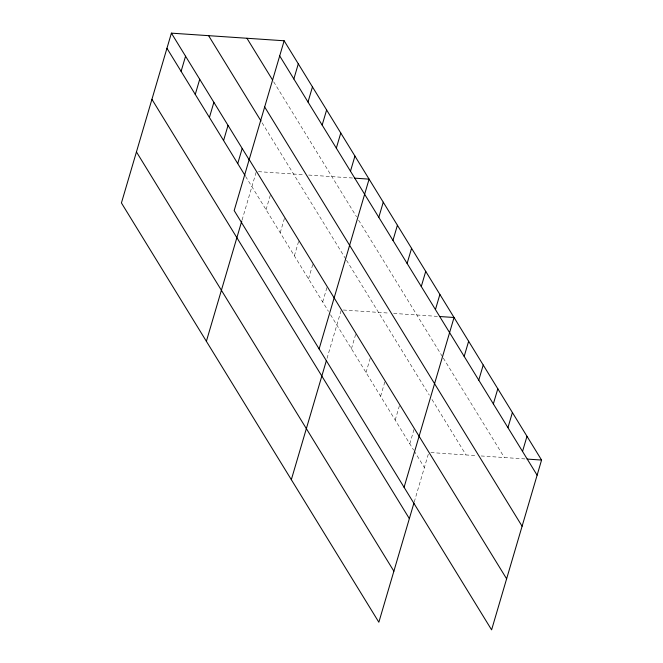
<?xml version="1.0" encoding="UTF-8"?>
<svg xmlns="http://www.w3.org/2000/svg" width="663" height="663" viewBox="0 0 663 663"><rect width="100%" height="100%" fill="white"/><g stroke="black" fill="none" stroke-linecap="round" stroke-linejoin="round"><path stroke-width="0.5" stroke-dasharray="3.31 2.49" d="M242.078 220.017L256.349 171.51M266.054 209.707L270.512 194.574M280.217 232.771L284.667 217.63M294.372 255.827L298.831 240.694M308.535 278.891L312.986 263.75M322.69 301.947L327.149 286.814M327.025 358.385L341.304 309.878M351.44 348.771L355.89 333.63M366.026 372.531L370.476 357.39M380.612 396.292L385.07 381.15M395.198 420.044L399.656 404.911M409.792 443.804L414.242 428.671M414.267 501.916L428.828 452.431M258.421 171.651L304.657 174.775M308.685 175.049L352.559 178.016M343.368 310.011L389.604 313.143M393.64 313.417L437.514 316.384M430.9 452.572L476.125 455.63M481.164 455.97L525.038 458.937M273.678 81.814L356.537 216.76M358.633 220.182L442.776 357.224M443.315 358.103L504.369 457.536M262.092 122.779L345.995 259.44M346.525 260.294L429.301 395.107M431.994 399.507L466.039 454.942M245.6 176.399L328.458 311.345M330.555 314.759L413.571 449.97M414.11 450.848L424.378 467.564"/><path stroke-width="0.99" d="M284.145 40.775L234.172 210.569L491.598 629.85L541.572 460.056L284.145 40.775L171.402 33.15L121.428 202.944L378.855 622.225L413.977 502.902M181.107 71.347L185.557 56.214M195.262 94.411L199.72 79.27M209.417 117.467L213.876 102.334M223.58 140.531L228.031 125.39M237.735 163.587L242.194 148.454M206.375 341.312L241.788 221.003M293.85 78.972L298.3 63.83M308.005 102.036L312.464 86.894M322.16 125.092L326.619 109.959M336.323 148.156L340.774 133.014M350.478 171.211L354.937 156.078M319.118 348.937L369.092 179.134L354.63 178.156M291.33 479.672L326.453 360.349M378.797 217.331L383.255 202.198M392.96 240.396L397.41 225.254M407.115 263.451L411.574 248.318M421.278 286.515L425.729 271.374M435.434 309.571L439.892 294.438M404.074 487.297L454.047 317.494L439.577 316.516M464.183 356.396L468.633 341.254M478.769 380.156L483.219 365.015M493.355 403.916L497.814 388.775M507.941 427.668L512.4 412.535M522.535 451.428L526.986 436.295M527.11 459.078L541.572 460.056M279.687 55.907L537.121 475.189M246.934 38.255L272.634 80.107M264.67 106.95L522.096 526.231M208.605 35.669L261.048 121.072M249.189 159.534L506.623 578.816M171.402 33.15L249.537 160.413M166.943 48.283L245.078 175.546M151.926 99.326L409.353 518.607M136.445 151.91L393.88 571.191"/></g></svg>
